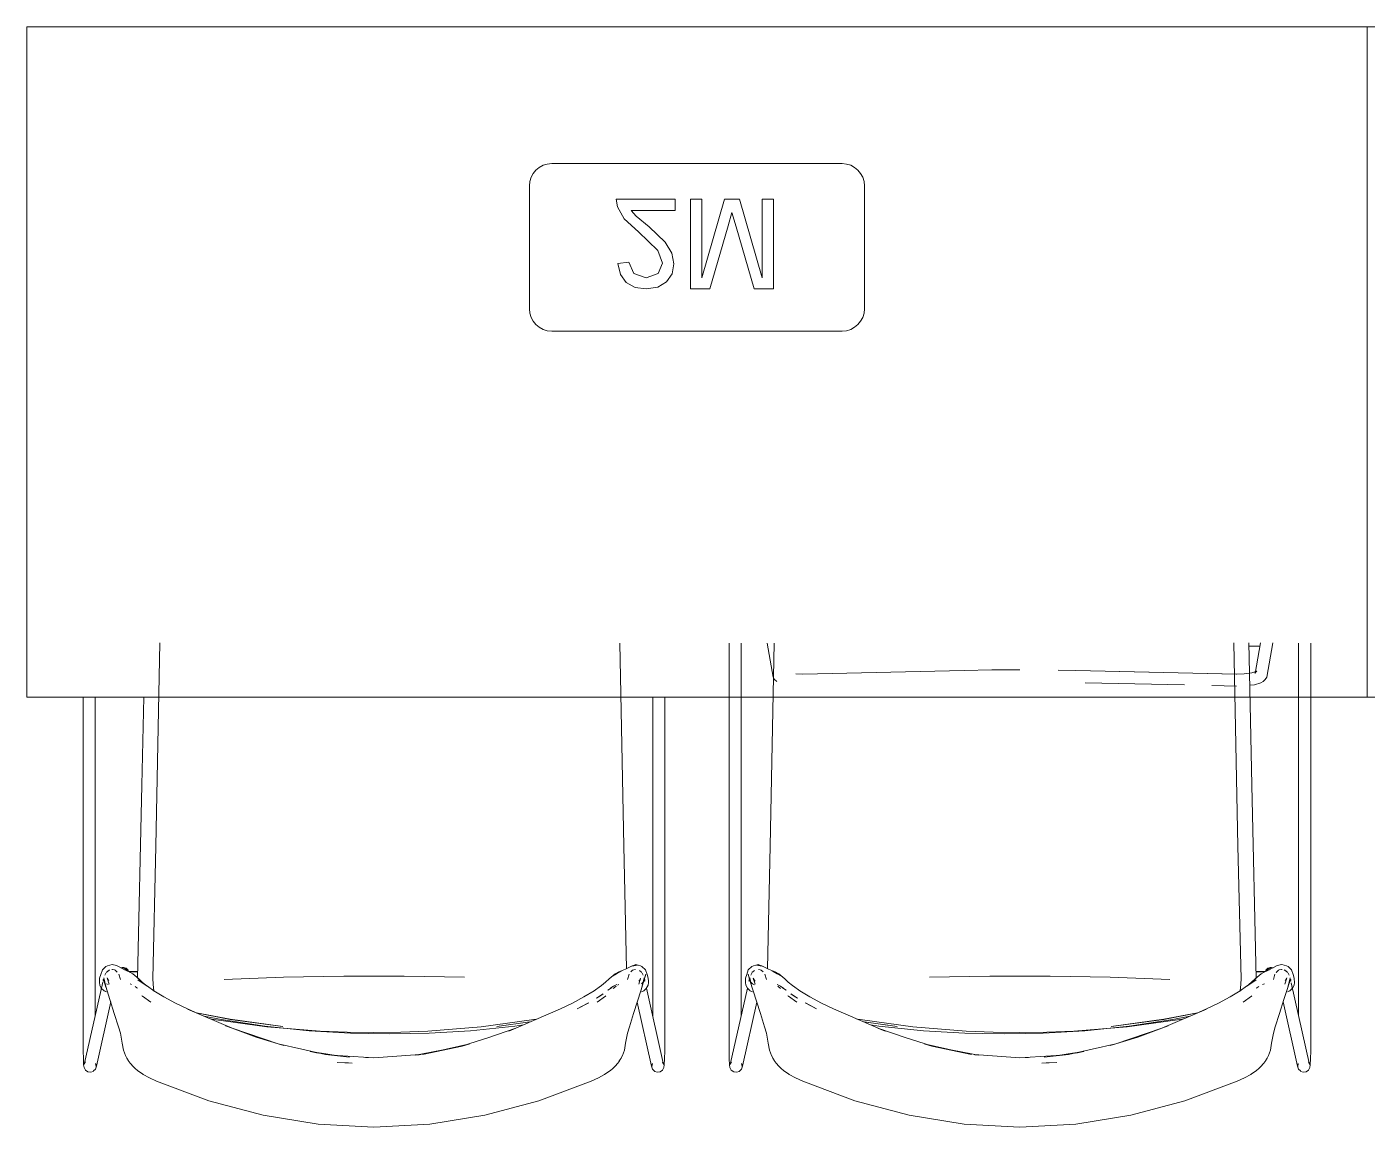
# Model space of a CAD drawing. Header units: millimetres. Extents: x 155927 to 326028, y -36033 to 97293.
# Drawn here: x 204802 to 206002, y 21746 to 22731 of the extents above; entities that cross this region are included whole.
import ezdxf

# ---------------------------------------------------------------- set-up
doc = ezdxf.new("R2010")
doc.units = ezdxf.units.MM
doc.header["$MEASUREMENT"] = 0
doc.layers.add('G-IMPT', color=8, linetype='CONTINUOUS', lineweight=9)
doc.layers.add('I-FURN', color=8, linetype='CONTINUOUS', lineweight=9)

msp = doc.modelspace()

# ---------------------------------------------------------------- linework, layer by layer
at = {"layer": 'G-IMPT'}
for p, q in [((204920.9, 22179.6), (204917.2, 21997.6)), ((205336.1, 21997.6), (205332.5, 22179.4)), ((205430.4, 22179.4), (205430.4, 21820.7)), ((205441.3, 21846.4), (205441.3, 22179.4)), ((205464.5, 22179.4), (205469.8, 22149.1)), ((205467.1, 21997.6), (205470.8, 22179.4)), ((205882.4, 22179.6), (205886, 21997.6)), ((205905.6, 22176.7), (205895.5, 22176.7)), ((205895.8, 22179.6), (205896.7, 22138.8)), ((205901.4, 22152.3), (205906.1, 22179.6)), ((205911.8, 22149.1), (205917.2, 22179.6)), ((205940.3, 22179.3), (205940.3, 21845.8)), ((205951.2, 22179.3), (205951.2, 21820.7)), ((205496.5, 22151.8), (205490.1, 22152)), ((205496.5, 22151.8), (205640.8, 22155.1)), ((205640.8, 22155.1), (205665.7, 22155.5)), ((205665.7, 22155.5), (205690.8, 22155.7)), ((205740.8, 22155.1), (205725, 22155.4)), ((205885.1, 22151.8), (205740.9, 22155)), ((205884.8, 22151.7), (205740.9, 22155)), ((205885.1, 22151.8), (205891.5, 22152)), ((205891.5, 22152), (205898.4, 22152.9)), ((205898.4, 22152.9), (205903, 22154.4)), ((205903, 22154.4), (205901.1, 22153)), ((205902.3, 22154.3), (205901.1, 22153)), ((205901.4, 22152.3), (205902.3, 22154.3)), ((205471.2, 22147), (205469.8, 22149.1)), ((205473.2, 22145), (205471.2, 22147)), ((205838.2, 22142), (205749.3, 22144)), ((205884.7, 22140.9), (205862.6, 22141.5)), ((205896.6, 22141.7), (205900.8, 22142.2)), ((205900.8, 22142.2), (205906.3, 22144)), ((205906.3, 22144), (205908.4, 22145)), ((205910.4, 22147), (205908.4, 22145)), ((205911.8, 22149.1), (205910.4, 22147)), ((204852.1, 22131.2), (204852.1, 21820.7)), ((204862.9, 22131.2), (204862.9, 21845.8)), ((204906.4, 22131.2), (204904.7, 22052.2)), ((205362, 21845.8), (205362, 22131.2)), ((205372.9, 22131.2), (205372.9, 21820.7)), ((205896.7, 22138.8), (205898.5, 22052.2)), ((204900.9, 21879.3), (204904.7, 22052.2)), ((205902.4, 21879.3), (205898.5, 22052.2)), ((204914.6, 21878.8), (204917.2, 21997.6)), ((205338.6, 21888.2), (205336.1, 21997.6)), ((205464.7, 21888.2), (205467.1, 21997.6)), ((205888.7, 21878.8), (205886, 21997.6)), ((204869.3, 21886.9), (204872.5, 21890)), ((204872.5, 21890), (204873.8, 21890.5)), ((204873.8, 21890.5), (204878, 21891.7)), ((204882.1, 21890.8), (204878, 21891.7)), ((204882.1, 21890.8), (204890.5, 21886.4)), ((205331.6, 21885.2), (205337.6, 21887.7)), ((205343.6, 21890.7), (205337.6, 21887.7)), ((205346.9, 21891.7), (205343.2, 21890.4)), ((205348.3, 21891.2), (205343.2, 21890.4)), ((205348.3, 21891.2), (205343.6, 21890.7)), ((205346.9, 21891.7), (205351.1, 21890.5)), ((205351.1, 21890.5), (205352.4, 21890)), ((205352.4, 21890), (205355.7, 21886.9)), ((205450.8, 21890), (205447.6, 21886.9)), ((205452.2, 21890.5), (205450.8, 21890)), ((205456.4, 21891.7), (205452.2, 21890.5)), ((205455, 21891.2), (205460, 21890.4)), ((205455, 21891.2), (205459.6, 21890.7)), ((205456.4, 21891.7), (205460, 21890.4)), ((205459.6, 21890.7), (205465.6, 21887.7)), ((205471.7, 21885.2), (205465.6, 21887.7)), ((205921.2, 21890.8), (205912.7, 21886.4)), ((205921.2, 21890.8), (205925.2, 21891.7)), ((205929.4, 21890.5), (205925.2, 21891.7)), ((205930.8, 21890), (205929.4, 21890.5)), ((205934, 21886.9), (205930.8, 21890)), ((204869.7, 21875.9), (204853.1, 21802.3)), ((204866.9, 21879.4), (204866.7, 21875.4)), ((204866.9, 21879.4), (204867.9, 21882.7)), ((204869.3, 21886.9), (204867.9, 21882.7)), ((204870.3, 21878.7), (204869.9, 21876.7)), ((204871.4, 21875.1), (204869.9, 21878.3)), ((204871.2, 21876.2), (204869.9, 21878.3)), ((204872.3, 21872.2), (204870.5, 21879.7)), ((204870.5, 21879.7), (204872.5, 21871.6)), ((204871.4, 21875.1), (204870.7, 21877.4)), ((204870.7, 21877.4), (204872.5, 21871.6)), ((204871.2, 21876.2), (204871.6, 21875.9)), ((204871.5, 21882.2), (204872.3, 21883.9)), ((204871.9, 21882.7), (204872.3, 21883.9)), ((204875.3, 21886.7), (204872.6, 21884.5)), ((204873.7, 21879.7), (204874.7, 21877.6)), ((204873.7, 21879.7), (204875.3, 21874.1)), ((204875, 21877.3), (204873.9, 21878.4)), ((204873.9, 21878.4), (204874.7, 21877.6)), ((204874.2, 21885.7), (204875.8, 21886.9)), ((204874.2, 21885.7), (204874.8, 21886.1)), ((204875, 21877.3), (204874.3, 21877.9)), ((204875.8, 21886.9), (204874.8, 21886.1)), ((204877.8, 21887.4), (204878.4, 21887.3)), ((204880.3, 21886.9), (204878.4, 21887.3)), ((204880.9, 21886.6), (204880.3, 21886.9)), ((204880.9, 21886.6), (204882.7, 21884.9)), ((204884.1, 21883), (204885.5, 21878.2)), ((204893.4, 21885.2), (204888.5, 21887.4)), ((204888.5, 21887.4), (204890.5, 21886.4)), ((204901.1, 21885.7), (204893, 21885.4)), ((204893.4, 21885.2), (204896.5, 21883.3)), ((204893.7, 21885), (204900, 21885.3)), ((204893.7, 21885), (204901.1, 21885.3)), ((204896.5, 21883.3), (204901.9, 21879)), ((204901.1, 21878.1), (204908.8, 21873)), ((204901.1, 21878.1), (204909.3, 21872.5)), ((204905.1, 21876), (204901.9, 21879)), ((204905.1, 21876), (204909.3, 21872.5)), ((204915, 21870.4), (204914.6, 21878.8)), ((204978.3, 21878.3), (205031.5, 21880.4)), ((205085.4, 21881.4), (205031.5, 21880.4)), ((205085.4, 21881.4), (205139.5, 21881.4)), ((205193.4, 21880.4), (205139.5, 21881.4)), ((205316.1, 21873), (205319.8, 21876)), ((205323, 21879), (205319.8, 21876)), ((205328.5, 21883.3), (205323, 21879)), ((205326.1, 21881.2), (205334.4, 21886)), ((205329.7, 21883.5), (205326.1, 21881.2)), ((205331.6, 21885.2), (205328.5, 21883.3)), ((205329.7, 21883.5), (205334.4, 21886)), ((205340.8, 21883.1), (205339.5, 21878.2)), ((205344, 21886.6), (205342.4, 21885.1)), ((205344, 21886.6), (205345, 21887.1)), ((205346.6, 21887.3), (205345, 21887.1)), ((205351, 21878.4), (205349.5, 21876.9)), ((205349.5, 21876.9), (205350.6, 21877.8)), ((205351.2, 21879.6), (205349.7, 21874.1)), ((205351.2, 21879.6), (205350, 21877.2)), ((205351, 21878.4), (205350, 21877.2)), ((205350.1, 21886.5), (205352.4, 21884.5)), ((205354.2, 21877.4), (205351.7, 21869.1)), ((205353.7, 21876.2), (205351.9, 21874.6)), ((205354.4, 21879.7), (205352.3, 21871.6)), ((205353.1, 21882.7), (205352.6, 21883.9)), ((205352.6, 21883.9), (205353.4, 21882.3)), ((205354.4, 21879.7), (205352.7, 21872.8)), ((205355.9, 21883), (205353.5, 21875.1)), ((205355, 21878.3), (205353.5, 21875.1)), ((205355, 21878.3), (205353.7, 21876.2)), ((205355.9, 21883), (205354.2, 21877.4)), ((205355, 21876.7), (205354.6, 21878.6)), ((205357.1, 21882.7), (205355.7, 21886.9)), ((205357.1, 21882.7), (205358, 21879.4)), ((205358, 21879.4), (205358.2, 21876.7)), ((205358.2, 21876.7), (205358.3, 21875.4)), ((205445.1, 21876.7), (205445, 21875.4)), ((205445.2, 21879.4), (205445.1, 21876.7)), ((205446.2, 21882.7), (205445.2, 21879.4)), ((205446.2, 21882.7), (205447.6, 21886.9)), ((205447.4, 21883), (205449, 21877.4)), ((205447.4, 21883), (205449.8, 21875.1)), ((205448.2, 21876.7), (205448.7, 21878.6)), ((205448.3, 21878.3), (205449.6, 21876.2)), ((205448.3, 21878.3), (205449.8, 21875.1)), ((205448.9, 21879.7), (205450.9, 21871.6)), ((205448.9, 21879.7), (205450.6, 21872.8)), ((205449, 21877.4), (205451.6, 21869.1)), ((205449.6, 21876.2), (205451.4, 21874.6)), ((205450.7, 21883.9), (205449.9, 21882.3)), ((205450.2, 21882.7), (205450.7, 21883.9)), ((205453.2, 21886.5), (205450.9, 21884.5)), ((205452.1, 21879.6), (205453.3, 21877.2)), ((205452.1, 21879.6), (205453.6, 21874.1)), ((205452.3, 21878.4), (205453.3, 21877.2)), ((205452.3, 21878.4), (205453.7, 21876.9)), ((205453.7, 21876.9), (205452.7, 21877.8)), ((205456.7, 21887.3), (205458.3, 21887.1)), ((205459.2, 21886.6), (205458.3, 21887.1)), ((205459.2, 21886.6), (205460.9, 21885.1)), ((205462.4, 21883.1), (205463.8, 21878.2)), ((205473.5, 21883.5), (205468.9, 21886)), ((205471.5, 21884.5), (205468.9, 21886)), ((205471.7, 21885.2), (205474.8, 21883.3)), ((205477.2, 21881.2), (205471.8, 21884.3)), ((205473.5, 21883.5), (205477.2, 21881.2)), ((205474.8, 21883.3), (205480.2, 21879)), ((205480.2, 21879), (205483.4, 21876)), ((205487.2, 21873), (205483.4, 21876)), ((205609.9, 21880.4), (205663.8, 21881.4)), ((205717.8, 21881.4), (205663.8, 21881.4)), ((205717.8, 21881.4), (205771.7, 21880.4)), ((205825, 21878.3), (205771.7, 21880.4)), ((205888.3, 21870.4), (205888.7, 21878.8)), ((205902.2, 21878.1), (205893.9, 21872.5)), ((205898.2, 21876), (205893.9, 21872.5)), ((205902.2, 21878.1), (205894.4, 21873)), ((205898.2, 21876), (205901.4, 21879)), ((205906.8, 21883.3), (205901.4, 21879)), ((205902.2, 21885.7), (205910.3, 21885.4)), ((205909.5, 21885), (205902.2, 21885.3)), ((205909.5, 21885), (205903.3, 21885.3)), ((205909.9, 21885.2), (205906.8, 21883.3)), ((205909.9, 21885.2), (205914.7, 21887.4)), ((205914.7, 21887.4), (205912.7, 21886.4)), ((205919.1, 21883), (205917.8, 21878.2)), ((205920.1, 21884.3), (205920.5, 21884.9)), ((205922.4, 21886.6), (205920.5, 21884.9)), ((205922.4, 21886.6), (205922.9, 21886.9)), ((205922.9, 21886.9), (205924.9, 21887.3)), ((205925.5, 21887.4), (205924.9, 21887.3)), ((205929, 21885.7), (205927.4, 21886.9)), ((205927.4, 21886.9), (205928.5, 21886.1)), ((205928, 21886.7), (205930.6, 21884.5)), ((205929.6, 21879.7), (205928, 21874.1)), ((205928.3, 21877.3), (205929.3, 21878.4)), ((205928.3, 21877.3), (205929, 21877.9)), ((205929, 21885.7), (205928.5, 21886.1)), ((205929.6, 21879.7), (205928.6, 21877.6)), ((205929.3, 21878.4), (205928.6, 21877.6)), ((205932.7, 21879.7), (205930.7, 21871.6)), ((205932.6, 21877.4), (205930.7, 21871.6)), ((205931.4, 21882.7), (205930.9, 21883.9)), ((205931.7, 21882.2), (205930.9, 21883.9)), ((205931, 21872.2), (205932.7, 21879.7)), ((205931.8, 21875.1), (205933.3, 21878.3)), ((205931.8, 21875.1), (205932.6, 21877.4)), ((205932, 21876.2), (205933.3, 21878.3)), ((205932.9, 21878.7), (205933.4, 21876.7)), ((205934, 21886.9), (205935.4, 21882.7)), ((205936.4, 21879.4), (205935.4, 21882.7)), ((205936.4, 21879.4), (205936.6, 21875.4)), ((204867, 21873.7), (204866.7, 21875.4)), ((204867, 21873.7), (204867, 21873.4)), ((204867, 21873.4), (204868.4, 21870.5)), ((204868.6, 21870.3), (204868.4, 21870.5)), ((204868.6, 21870.3), (204870.5, 21868.4)), ((204873, 21867.2), (204870.5, 21868.4)), ((204870.7, 21868.3), (204870.5, 21868.4)), ((204873.1, 21867.2), (204870.5, 21868.4)), ((204870.7, 21868.3), (204873.1, 21867.2)), ((204872.3, 21872.2), (204876.1, 21860.5)), ((204873, 21867.2), (204873.1, 21867.2)), ((204874.5, 21873.8), (204873.1, 21874.6)), ((204895.5, 21873.8), (204894.1, 21874.4)), ((204898.7, 21872.1), (204900.3, 21871)), ((204900.9, 21870.7), (204900.3, 21871)), ((204904.8, 21863.7), (204905.3, 21863.3)), ((204908.8, 21873), (204916.2, 21867.6)), ((204915.7, 21867.5), (204915, 21870.4)), ((204924.4, 21862.7), (204915.4, 21868.1)), ((204916.2, 21867.6), (204915.4, 21868.1)), ((205309.5, 21868.1), (205300.5, 21862.7)), ((205316.1, 21873), (205308.8, 21867.6)), ((205309.5, 21868.1), (205308.8, 21867.6)), ((205317.7, 21865.5), (205311.7, 21861.5)), ((205317.7, 21865.5), (205313.7, 21862.8)), ((205320.2, 21863.7), (205319.7, 21863.3)), ((205325, 21870.8), (205321.9, 21868.7)), ((205322.5, 21869.1), (205321.9, 21868.7)), ((205322.5, 21869.1), (205325, 21870.8)), ((205326.8, 21872.4), (205324.1, 21870.7)), ((205324.6, 21871), (205324.1, 21870.7)), ((205326.8, 21872.4), (205324.6, 21871)), ((205330, 21874), (205326.2, 21872.1)), ((205326.8, 21872.4), (205326.2, 21872.1)), ((205329.2, 21872.3), (205326.7, 21870.2)), ((205326.8, 21872.4), (205330, 21874)), ((205330.4, 21873.2), (205331.6, 21873.9)), ((205344.9, 21848), (205351.7, 21869.1)), ((205352, 21867.2), (205351.9, 21867.2)), ((205352, 21867.2), (205354.2, 21868.3)), ((205352.3, 21871.6), (205352.7, 21872.8)), ((205354.2, 21868.3), (205354.4, 21868.4)), ((205356.5, 21870.5), (205354.4, 21868.4)), ((205354.7, 21868.7), (205356.5, 21870.5)), ((205354.7, 21868.7), (205356.3, 21870.3)), ((205358, 21873.7), (205356.3, 21870.3)), ((205356.3, 21870.3), (205357.9, 21873.4)), ((205356.3, 21870.3), (205356.5, 21870.5)), ((205371.8, 21802.3), (205356.4, 21870.5)), ((205358, 21873.7), (205356.5, 21870.5)), ((205358, 21873.7), (205357.9, 21873.4)), ((205358, 21873.7), (205358.3, 21875.4)), ((205431.5, 21802.3), (205446.8, 21870.5)), ((205445.3, 21873.7), (205445, 21875.4)), ((205445.3, 21873.7), (205447, 21870.3)), ((205445.3, 21873.7), (205445.4, 21873.4)), ((205445.3, 21873.7), (205446.8, 21870.5)), ((205447, 21870.3), (205445.4, 21873.4)), ((205448.6, 21868.7), (205446.8, 21870.5)), ((205447, 21870.3), (205446.8, 21870.5)), ((205446.8, 21870.5), (205448.9, 21868.4)), ((205448.6, 21868.7), (205447, 21870.3)), ((205449.1, 21868.3), (205448.9, 21868.4)), ((205451.3, 21867.2), (205449.1, 21868.3)), ((205450.9, 21871.6), (205450.6, 21872.8)), ((205451.3, 21867.2), (205451.4, 21867.2)), ((205453.2, 21873.6), (205451.4, 21874.6)), ((205458.4, 21848), (205451.6, 21869.1)), ((205476.5, 21872.4), (205473.3, 21874)), ((205473.3, 21874), (205477, 21872.1)), ((205474.1, 21872.3), (205476.5, 21870.2)), ((205476.5, 21872.4), (205477, 21872.1)), ((205476.5, 21872.4), (205478.6, 21871)), ((205476.5, 21872.4), (205479.2, 21870.7)), ((205480.8, 21869.1), (205478.3, 21870.8)), ((205478.3, 21870.8), (205481.4, 21868.7)), ((205478.6, 21871), (205479.2, 21870.7)), ((205480.8, 21869.1), (205481.4, 21868.7)), ((205483.1, 21863.7), (205483.6, 21863.3)), ((205485.6, 21865.5), (205491.5, 21861.5)), ((205485.6, 21865.5), (205489.6, 21862.8)), ((205487.2, 21873), (205494.5, 21867.6)), ((205493.8, 21868.1), (205494.5, 21867.6)), ((205493.8, 21868.1), (205502.7, 21862.7)), ((205878.9, 21862.7), (205887.8, 21868.1)), ((205894.4, 21873), (205887.1, 21867.6)), ((205887.1, 21867.6), (205887.8, 21868.1)), ((205887.6, 21867.5), (205888.3, 21870.4)), ((205898.5, 21863.7), (205898, 21863.3)), ((205902.4, 21870.7), (205903, 21871)), ((205904.6, 21872.1), (205903, 21871)), ((205907.8, 21873.8), (205909.7, 21874.6)), ((205931, 21872.2), (205927.1, 21860.5)), ((205930.2, 21867.2), (205932.7, 21868.4)), ((205932.5, 21868.3), (205930.2, 21867.2)), ((205930.3, 21867.2), (205930.2, 21867.2)), ((205930.3, 21867.2), (205932.7, 21868.4)), ((205932.5, 21868.3), (205932.7, 21868.4)), ((205934.6, 21870.3), (205932.7, 21868.4)), ((205933.7, 21875.3), (205950.1, 21802.3)), ((205934.6, 21870.3), (205934.8, 21870.5)), ((205936.2, 21873.4), (205934.8, 21870.5)), ((205936.3, 21873.7), (205936.2, 21873.4)), ((205936.3, 21873.7), (205936.6, 21875.4)), ((204864, 21800.7), (204876.9, 21858.3)), ((204876.1, 21860.5), (204880, 21848)), ((204905.3, 21863.3), (204912.6, 21858)), ((204934.8, 21857.2), (204924.4, 21862.7)), ((204934.8, 21857.2), (204945.4, 21852)), ((204954.8, 21847.8), (204945.4, 21852)), ((204954.8, 21847.8), (204945.4, 21851.9)), ((204985.4, 21834.7), (204945.4, 21851.9)), ((205279.5, 21852), (205233.1, 21832.1)), ((205279.5, 21852), (205290.1, 21857.2)), ((205290.1, 21857.2), (205300.5, 21862.7)), ((205304.9, 21857.5), (205294.5, 21852)), ((205294.5, 21852), (205303.9, 21857)), ((205304.9, 21857.5), (205303.9, 21857)), ((205311.7, 21861.5), (205313.7, 21862.8)), ((205312.4, 21858), (205319.7, 21863.3)), ((205348.1, 21858.1), (205360.9, 21800.7)), ((205455.2, 21858.1), (205442.3, 21800.7)), ((205490.9, 21858), (205483.6, 21863.3)), ((205491.5, 21861.5), (205489.6, 21862.8)), ((205498.4, 21857.5), (205508.8, 21852)), ((205498.4, 21857.5), (205499.3, 21857)), ((205508.8, 21852), (205499.3, 21857)), ((205513.2, 21857.2), (205502.7, 21862.7)), ((205523.8, 21852), (205513.2, 21857.2)), ((205523.8, 21852), (205570.2, 21832.1)), ((205817.9, 21834.7), (205857.9, 21851.9)), ((205848.5, 21847.8), (205857.8, 21852)), ((205848.5, 21847.8), (205857.9, 21851.9)), ((205868.4, 21857.2), (205857.8, 21852)), ((205868.4, 21857.2), (205878.9, 21862.7)), ((205898, 21863.3), (205890.7, 21858)), ((205927.1, 21860.5), (205923.3, 21848)), ((205939.3, 21800.7), (205926.4, 21858.3)), ((204880, 21848), (204883.9, 21836)), ((204983.8, 21842.6), (204953.5, 21848.4)), ((204953.5, 21848.4), (204983.6, 21842.7)), ((204975.6, 21842.5), (204960.5, 21845.4)), ((204969.2, 21842.4), (204966, 21843)), ((205016.5, 21836), (204969.2, 21842.4)), ((204975.6, 21842.5), (205014.7, 21836.6)), ((205030.9, 21836.2), (204983.6, 21842.7)), ((204983.8, 21842.6), (205030.9, 21836.2)), ((205208.4, 21836), (205255.7, 21842.4)), ((205252.1, 21840.3), (205222.5, 21836.2)), ((205252.1, 21840.3), (205222.5, 21836.2)), ((205255.7, 21842.4), (205258.3, 21842.9)), ((205341.1, 21836), (205344.9, 21848)), ((205462.2, 21836), (205458.4, 21848)), ((205547.6, 21842.4), (205544.9, 21842.9)), ((205594.9, 21836), (205547.6, 21842.4)), ((205551.1, 21840.3), (205580.8, 21836.2)), ((205551.2, 21840.3), (205580.8, 21836.2)), ((205772.4, 21836.2), (205819.6, 21842.7)), ((205819.5, 21842.6), (205772.4, 21836.2)), ((205786.7, 21836), (205834, 21842.4)), ((205827.7, 21842.5), (205788.5, 21836.6)), ((205819.5, 21842.6), (205849.8, 21848.4)), ((205849.8, 21848.4), (205819.6, 21842.7)), ((205827.7, 21842.5), (205842.8, 21845.4)), ((205834, 21842.4), (205837.2, 21843)), ((205923.3, 21848), (205919.4, 21836)), ((204885.6, 21830.4), (204883.9, 21836)), ((204887.2, 21821.2), (204885.6, 21830.4)), ((204979.6, 21836.9), (204985.4, 21834.7)), ((204979.6, 21836.9), (204985.4, 21834.7)), ((204985.4, 21834.7), (205026.6, 21820.6)), ((204985.4, 21834.7), (205006.9, 21826.7)), ((204985.4, 21834.7), (205006.9, 21826.7)), ((205014.7, 21836.6), (205054.5, 21832.5)), ((205064.3, 21832.2), (205016.5, 21836)), ((205054.5, 21832.5), (205091.6, 21830.4)), ((205064.3, 21832.2), (205088.4, 21831.2)), ((205088.4, 21831.2), (205112.5, 21830.9)), ((205091.6, 21830.4), (205107.8, 21830.1)), ((205107.8, 21830.1), (205126.7, 21829.7)), ((205112.5, 21830.9), (205136.5, 21831.3)), ((205145.5, 21830.1), (205126.7, 21829.7)), ((205160.6, 21832.2), (205136.5, 21831.3)), ((205145.5, 21830.1), (205161.8, 21830.4)), ((205208.4, 21836), (205160.6, 21832.2)), ((205198.9, 21832.5), (205161.8, 21830.4)), ((205198.9, 21832.5), (205238.6, 21836.6)), ((205214.5, 21826.1), (205239.5, 21834.7)), ((205239.5, 21834.7), (205233.1, 21832.1)), ((205246.3, 21837.8), (205238.6, 21836.6)), ((205339.4, 21830.4), (205337.8, 21821.2)), ((205339.4, 21830.4), (205341.1, 21836)), ((205463.9, 21830.4), (205462.2, 21836)), ((205463.9, 21830.4), (205465.5, 21821.2)), ((205557, 21837.8), (205564.6, 21836.6)), ((205588.8, 21826.1), (205563.7, 21834.7)), ((205563.7, 21834.7), (205570.2, 21832.1)), ((205604.4, 21832.5), (205564.6, 21836.6)), ((205594.9, 21836), (205642.7, 21832.2)), ((205604.4, 21832.5), (205641.4, 21830.4)), ((205657.7, 21830.1), (205641.4, 21830.4)), ((205642.7, 21832.2), (205666.7, 21831.3)), ((205657.7, 21830.1), (205676.6, 21829.7)), ((205690.8, 21830.9), (205666.7, 21831.3)), ((205695.4, 21830.1), (205676.6, 21829.7)), ((205714.9, 21831.2), (205690.8, 21830.9)), ((205711.7, 21830.4), (205695.4, 21830.1)), ((205748.8, 21832.5), (205711.7, 21830.4)), ((205738.9, 21832.2), (205714.9, 21831.2)), ((205738.9, 21832.2), (205786.7, 21836)), ((205788.5, 21836.6), (205748.8, 21832.5)), ((205817.9, 21834.7), (205776.7, 21820.6)), ((205817.9, 21834.7), (205796.4, 21826.7)), ((205817.9, 21834.7), (205796.4, 21826.7)), ((205823.6, 21836.9), (205817.9, 21834.7)), ((205823.6, 21836.9), (205817.9, 21834.7)), ((205916.1, 21821.2), (205917.7, 21830.4)), ((205917.7, 21830.4), (205919.4, 21836)), ((204852.1, 21814.5), (204852.1, 21820.7)), ((204887.2, 21821.2), (204888.3, 21815.1)), ((205026.6, 21820.6), (205006.9, 21826.7)), ((205006.9, 21826.7), (205026.6, 21820.7)), ((205031.8, 21819.2), (205026.6, 21820.7)), ((205069.1, 21811.3), (205026.6, 21820.6)), ((205026.6, 21820.6), (205031.8, 21819.2)), ((205155.8, 21811.7), (205191.3, 21818.7)), ((205198.4, 21820.6), (205155.9, 21811.3)), ((205191.3, 21818.7), (205155.9, 21811.3)), ((205191.3, 21818.7), (205198.3, 21820.9)), ((205198.4, 21820.6), (205191.3, 21818.7)), ((205214.5, 21826.1), (205198.3, 21820.9)), ((205337.8, 21821.2), (205336.7, 21815.1)), ((205372.9, 21820.7), (205372.8, 21814.5)), ((205430.4, 21820.7), (205430.4, 21814.5)), ((205465.5, 21821.2), (205466.6, 21815.1)), ((205588.8, 21826.1), (205605, 21820.9)), ((205604.9, 21820.6), (205612, 21818.7)), ((205604.9, 21820.6), (205647.4, 21811.3)), ((205612, 21818.7), (205605, 21820.9)), ((205647.5, 21811.7), (205612, 21818.7)), ((205612, 21818.7), (205647.4, 21811.3)), ((205734.2, 21811.3), (205776.7, 21820.6)), ((205771.5, 21819.2), (205776.7, 21820.7)), ((205776.7, 21820.6), (205771.5, 21819.2)), ((205776.7, 21820.6), (205796.4, 21826.7)), ((205796.4, 21826.7), (205776.7, 21820.7)), ((205916.1, 21821.2), (205915, 21815.1)), ((205951.2, 21814.5), (205951.2, 21820.7)), ((204852.1, 21814.5), (204852.3, 21807.3)), ((204852.3, 21807.3), (204852.5, 21802)), ((204853.1, 21802.3), (204854.2, 21804.5)), ((204854, 21804.2), (204854.2, 21804.5)), ((204890.1, 21810.2), (204888.3, 21815.1)), ((204890.1, 21810.2), (204891.3, 21807.9)), ((204892.8, 21805.4), (204891.3, 21807.9)), ((204893.1, 21804.9), (204892.8, 21805.4)), ((204893.1, 21804.9), (204894.6, 21803)), ((205055.3, 21813.8), (205062.4, 21812.5)), ((205055.3, 21813.8), (205069.4, 21811.7)), ((205069.1, 21811.3), (205090.7, 21808.9)), ((205069.1, 21811.3), (205080.4, 21810)), ((205069.4, 21811.7), (205080.4, 21810)), ((205112.5, 21808.3), (205075.5, 21810.6)), ((205075.5, 21810.6), (205080.4, 21810)), ((205089.6, 21803.6), (205079.4, 21804.1)), ((205079.4, 21804.1), (205093, 21803.4)), ((205090.7, 21808.9), (205080.4, 21810)), ((205112.5, 21808.3), (205105, 21808.4)), ((205112.5, 21808.3), (205105, 21808.4)), ((205149.4, 21810.8), (205112.5, 21808.3)), ((205149.4, 21810.6), (205155.8, 21811.7)), ((205149.4, 21810.8), (205154.8, 21811.2)), ((205149.4, 21810.6), (205152.9, 21811)), ((205331.9, 21804.9), (205330.4, 21803)), ((205331.9, 21804.9), (205334.9, 21810.2)), ((205334.3, 21809.2), (205331.9, 21804.9)), ((205331.9, 21804.9), (205332.1, 21805.4)), ((205332.1, 21805.4), (205333.7, 21807.9)), ((205333.7, 21807.9), (205334.9, 21810.2)), ((205334.3, 21809.2), (205334.9, 21810.2)), ((205336.7, 21815.1), (205334.9, 21810.2)), ((205371.8, 21802.3), (205370.8, 21804.4)), ((205370.8, 21804.4), (205371, 21804.2)), ((205372.4, 21802), (205372.7, 21807.3)), ((205372.7, 21807.3), (205372.8, 21814.5)), ((205430.6, 21807.3), (205430.4, 21814.5)), ((205430.9, 21802), (205430.6, 21807.3)), ((205431.5, 21802.3), (205432.5, 21804.4)), ((205432.5, 21804.4), (205432.3, 21804.2)), ((205466.6, 21815.1), (205468.4, 21810.2)), ((205469, 21809.2), (205468.4, 21810.2)), ((205471.4, 21804.9), (205468.4, 21810.2)), ((205469.6, 21807.9), (205468.4, 21810.2)), ((205469, 21809.2), (205471.4, 21804.9)), ((205471.1, 21805.4), (205469.6, 21807.9)), ((205471.4, 21804.9), (205471.1, 21805.4)), ((205471.4, 21804.9), (205472.9, 21803)), ((205653.8, 21810.6), (205647.5, 21811.7)), ((205653.9, 21810.8), (205649.7, 21811.1)), ((205653.8, 21810.6), (205650.4, 21811)), ((205653.9, 21810.8), (205690.8, 21808.3)), ((205690.8, 21808.3), (205727.8, 21810.6)), ((205690.8, 21808.3), (205698.3, 21808.4)), ((205690.8, 21808.3), (205698.3, 21808.4)), ((205723.9, 21804.1), (205710.3, 21803.4)), ((205734.2, 21811.3), (205712.6, 21808.9)), ((205712.6, 21808.9), (205722.8, 21810)), ((205714.4, 21803.6), (205723.9, 21804.1)), ((205733.9, 21811.7), (205722.8, 21810)), ((205734.2, 21811.3), (205722.8, 21810)), ((205727.8, 21810.6), (205722.8, 21810)), ((205748, 21813.8), (205733.9, 21811.7)), ((205748, 21813.8), (205740.8, 21812.5)), ((205910.2, 21804.9), (205908.7, 21803)), ((205910.2, 21804.9), (205910.5, 21805.4)), ((205910.5, 21805.4), (205912, 21807.9)), ((205913.2, 21810.2), (205912, 21807.9)), ((205913.2, 21810.2), (205915, 21815.1)), ((205950.1, 21802.3), (205949.1, 21804.5)), ((205949.3, 21804.2), (205949.1, 21804.5)), ((205951, 21807.3), (205950.7, 21802)), ((205951.2, 21814.5), (205951, 21807.3)), ((204852.5, 21802), (204852.9, 21799.6)), ((204852.9, 21799.6), (204854.1, 21797.3)), ((204854.1, 21797.3), (204856.2, 21795.8)), ((204858.9, 21795.4), (204856.2, 21795.8)), ((204858.9, 21795.4), (204861, 21796.1)), ((204861.4, 21796.5), (204861, 21796.1)), ((204861.4, 21796.5), (204863.2, 21798.2)), ((204863.2, 21798.2), (204862.9, 21797.9)), ((204864, 21800.7), (204863.2, 21798.2)), ((204863.3, 21803.1), (204863.7, 21800.5)), ((204863.4, 21802.8), (204863.7, 21800.5)), ((204894.6, 21803), (204896.8, 21800.5)), ((204896.8, 21800.5), (204898.6, 21798.7)), ((204900.7, 21797), (204898.6, 21798.7)), ((204905.6, 21793.6), (204900.7, 21797)), ((204905.6, 21793.6), (204905.9, 21793.4)), ((204911.5, 21790.2), (204905.9, 21793.4)), ((205319, 21793.4), (205313.4, 21790.2)), ((205319, 21793.4), (205319.3, 21793.6)), ((205324.2, 21797), (205319.3, 21793.6)), ((205324.2, 21797), (205326.3, 21798.7)), ((205328.1, 21800.5), (205326.3, 21798.7)), ((205328.1, 21800.5), (205328.6, 21801.1)), ((205330.4, 21803), (205328.6, 21801.1)), ((205360.9, 21800.7), (205361.7, 21798.2)), ((205361.7, 21803.1), (205361.2, 21800.5)), ((205361.5, 21802.8), (205361.2, 21800.5)), ((205361.7, 21798.2), (205362, 21797.9)), ((205363.9, 21796.1), (205362, 21797.9)), ((205363.9, 21796.1), (205366, 21795.4)), ((205368.7, 21795.8), (205366, 21795.4)), ((205370.8, 21797.3), (205368.7, 21795.8)), ((205372, 21799.6), (205370.8, 21797.3)), ((205372, 21799.6), (205372.4, 21802)), ((205431.2, 21799.6), (205430.9, 21802)), ((205431.2, 21799.6), (205432.4, 21797.3)), ((205432.4, 21797.3), (205434.6, 21795.8)), ((205434.6, 21795.8), (205437.2, 21795.4)), ((205439.4, 21796.1), (205437.2, 21795.4)), ((205439.4, 21796.1), (205441.2, 21797.9)), ((205441.5, 21798.2), (205441.2, 21797.9)), ((205442.3, 21800.7), (205441.5, 21798.2)), ((205441.6, 21803.1), (205442.1, 21800.5)), ((205441.7, 21802.8), (205442.1, 21800.5)), ((205472.9, 21803), (205474.6, 21801.1)), ((205475.1, 21800.5), (205474.6, 21801.1)), ((205475.1, 21800.5), (205477, 21798.7)), ((205479.1, 21797), (205477, 21798.7)), ((205479.1, 21797), (205483.9, 21793.6)), ((205484.2, 21793.4), (205483.9, 21793.6)), ((205484.2, 21793.4), (205489.8, 21790.2)), ((205891.8, 21790.2), (205897.4, 21793.4)), ((205897.7, 21793.6), (205897.4, 21793.4)), ((205897.7, 21793.6), (205902.5, 21797)), ((205902.5, 21797), (205904.6, 21798.7)), ((205906.5, 21800.5), (205904.6, 21798.7)), ((205908.7, 21803), (205906.5, 21800.5)), ((205939.3, 21800.7), (205940.1, 21798.2)), ((205940, 21803.1), (205939.5, 21800.5)), ((205939.9, 21802.8), (205939.5, 21800.5)), ((205941.9, 21796.5), (205940.1, 21798.2)), ((205940.1, 21798.2), (205940.4, 21797.9)), ((205941.9, 21796.5), (205942.2, 21796.1)), ((205944.4, 21795.4), (205942.2, 21796.1)), ((205944.4, 21795.4), (205947, 21795.8)), ((205949.2, 21797.3), (205947, 21795.8)), ((205950.4, 21799.6), (205949.2, 21797.3)), ((205950.7, 21802), (205950.4, 21799.6)), ((204917.9, 21787.4), (204911.5, 21790.2)), ((204964.7, 21769.8), (204917.9, 21787.4)), ((205260.2, 21769.8), (205306.9, 21787.3)), ((205306.9, 21787.3), (205313.4, 21790.2)), ((205496.3, 21787.3), (205489.8, 21790.2)), ((205543.1, 21769.8), (205496.3, 21787.3)), ((205838.5, 21769.8), (205885.4, 21787.4)), ((205885.4, 21787.4), (205891.8, 21790.2)), ((205013.2, 21756.8), (204964.7, 21769.8)), ((205260.2, 21769.8), (205211.8, 21756.8)), ((205543.1, 21769.8), (205591.5, 21756.8)), ((205790.1, 21756.8), (205838.5, 21769.8)), ((205013.2, 21756.8), (205062.6, 21748.7)), ((205211.8, 21756.8), (205162.4, 21748.7)), ((205591.5, 21756.8), (205640.9, 21748.7)), ((205790.1, 21756.8), (205740.7, 21748.7)), ((205112.5, 21746.1), (205062.6, 21748.7)), ((205112.5, 21746.1), (205162.4, 21748.7)), ((205690.8, 21746.1), (205640.9, 21748.7)), ((205690.8, 21746.1), (205740.7, 21748.7))]:
    msp.add_line(p, q, dxfattribs=at)
at = {"layer": 'I-FURN'}
for p, q in [((206001.8, 22731.2), (204801.7, 22731.2)), ((204801.7, 22731.2), (204801.7, 22131.2)), ((207201.6, 22731.2), (206001.5, 22731.2)), ((206001.5, 22731.2), (206001.5, 22131.2)), ((205531.6, 22608.8), (205271.6, 22608.8)), ((205251.6, 22588.8), (205251.6, 22478.8)), ((205551.6, 22478.8), (205551.6, 22588.8)), ((205382.2, 22577), (205329.4, 22577)), ((205329.4, 22577), (205330.5, 22570)), ((205382.2, 22566.9), (205382.2, 22577)), ((205396, 22577), (205396, 22496.6)), ((205406, 22577), (205396, 22577)), ((205426.2, 22577), (205406, 22506.6)), ((205406, 22506.6), (205406, 22577)), ((205439.8, 22577), (205426.2, 22577)), ((205460, 22506.6), (205439.8, 22577)), ((205470.1, 22577), (205460, 22577)), ((205460, 22577), (205460, 22506.6)), ((205470.1, 22496.6), (205470.1, 22577)), ((205330.5, 22570), (205336.6, 22559.4)), ((205347.3, 22561.8), (205342.7, 22566.9)), ((205342.7, 22566.9), (205382.2, 22566.9)), ((205358.8, 22552.1), (205347.3, 22561.8)), ((205429.7, 22553.2), (205433, 22565.1)), ((205433, 22565.1), (205436.6, 22552.3)), ((205336.6, 22559.4), (205349.2, 22547.7)), ((205349.2, 22547.7), (205366.5, 22531)), ((205373.2, 22538.4), (205358.8, 22552.1)), ((205413.3, 22496.6), (205429.7, 22553.2)), ((205436.6, 22552.3), (205452.8, 22496.6)), ((205379.1, 22528.5), (205373.2, 22538.4)), ((205366.5, 22531), (205370.9, 22519.6)), ((205380.9, 22519), (205379.1, 22528.5)), ((205340.7, 22520.5), (205330.7, 22519.2)), ((205330.7, 22519.2), (205333.1, 22509.5)), ((205345, 22510.3), (205340.7, 22520.5)), ((205370.9, 22519.6), (205366.8, 22510.4)), ((205379.3, 22510.2), (205380.9, 22519)), ((205333.1, 22509.5), (205338.4, 22502.4)), ((205338.4, 22502.4), (205346.2, 22498)), ((205356.1, 22506.6), (205345, 22510.3)), ((205366.8, 22510.4), (205356.1, 22506.6)), ((205366.5, 22498.2), (205374.3, 22503)), ((205374.3, 22503), (205379.3, 22510.2)), ((205346.2, 22498), (205356.3, 22496.6)), ((205356.3, 22496.6), (205366.5, 22498.2)), ((205396, 22496.6), (205413.3, 22496.6)), ((205452.8, 22496.6), (205470.1, 22496.6)), ((205271.6, 22458.8), (205531.6, 22458.8)), ((204801.7, 22131.2), (206001.8, 22131.2)), ((206001.5, 22131.2), (207201.6, 22131.2)), ((204885.7, 21888.7), (204887.2, 21889.2)), ((204887.2, 21889.2), (204888.4, 21889.2)), ((204892.3, 21886.7), (204887.2, 21889.2)), ((204887.2, 21889.2), (204891.5, 21887.6)), ((204887.2, 21889.2), (204889.5, 21888.9)), ((204887.2, 21889.2), (204890.5, 21888.4)), ((204888.4, 21889.2), (204889.5, 21888.9)), ((204889.5, 21888.9), (204890.5, 21888.4)), ((204891.5, 21887.6), (204890.5, 21888.4)), ((204892.3, 21886.7), (204891.5, 21887.6)), ((205911, 21886.7), (205916.1, 21889.2)), ((205911, 21886.7), (205911.8, 21887.6)), ((205916.1, 21889.2), (205911.8, 21887.6)), ((205911.8, 21887.6), (205912.7, 21888.4)), ((205916.1, 21889.2), (205912.7, 21888.4)), ((205913.8, 21888.9), (205912.7, 21888.4)), ((205914.9, 21889.2), (205913.8, 21888.9)), ((205916.1, 21889.2), (205913.8, 21888.9)), ((205916.1, 21889.2), (205914.9, 21889.2)), ((205917.6, 21888.7), (205916.1, 21889.2)), ((204892.3, 21886.7), (204888.5, 21887.4)), ((204892.3, 21886.7), (204889.7, 21886.9)), ((204892.3, 21886.7), (204890.2, 21886.7)), ((204892.3, 21886.7), (204890.6, 21886.5)), ((204892.3, 21886.7), (204890.8, 21886.4)), ((204892.3, 21886.7), (204892.5, 21885.5)), ((205911, 21886.7), (205910.8, 21885.5)), ((205911, 21886.7), (205914.8, 21887.4)), ((205911, 21886.7), (205913.6, 21886.9)), ((205911, 21886.7), (205912.4, 21886.4)), ((205911, 21886.7), (205913, 21886.7)), ((205911, 21886.7), (205912.7, 21886.5))]:
    msp.add_line(p, q, dxfattribs=at)
for centre, start, end in [((205271.6, 22588.8), 90, 180), ((205531.6, 22588.8), 0, 90), ((205271.6, 22478.8), 180, 270), ((205531.6, 22478.8), 270, 0)]:
    msp.add_arc(centre, 20, start, end, dxfattribs=at)

doc.saveas('drawing.dxf')
